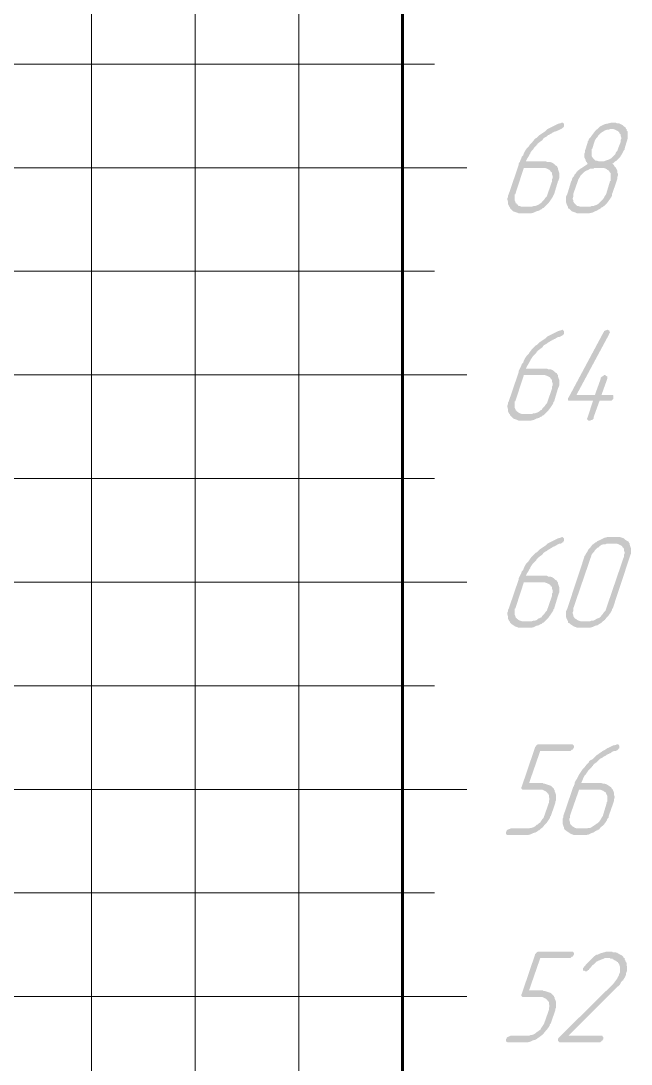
# Model space of a CAD drawing. Extents: x 260 to 1101, y 70 to 664.
# Drawn here: x 1035.47 to 1059.01, y 484.18 to 524.45 of the extents above; entities that cross this region are included whole.
import ezdxf

# ---------------------------------------------------------------- set-up
doc = ezdxf.new("R2010")
doc.units = 0
doc.header["$MEASUREMENT"] = 0
doc.layers.add('PDF _Геометрия', color=7, linetype='CONTINUOUS')
doc.layers.add('PDF _Сплошная заливка', color=7, linetype='CONTINUOUS')

msp = doc.modelspace()

# ---------------------------------------------------------------- hatches: boundary and pattern name
at = {"layer": 'PDF _Сплошная заливка', "transparency": 33554559}
h = msp.add_hatch(color=256, dxfattribs=at)
h.paths.add_polyline_path([(1055.604, 518.777), (1054.868, 518.777), (1054.538, 517.761), (1054.512, 517.761), (1054.512, 517.735), (1054.512, 517.684), (1054.512, 517.659), (1054.512, 517.583), (1054.512, 517.532), (1054.538, 517.481), (1054.563, 517.405), (1054.563, 517.405), (1054.588, 517.405), (1054.588, 517.38), (1054.639, 517.354), (1054.665, 517.303), (1054.715, 517.303), (1054.791, 517.278), (1054.868, 517.278), (1055.147, 517.278), (1055.172, 517.278), (1055.249, 517.303), (1055.299, 517.303), (1055.375, 517.329), (1055.426, 517.354), (1055.502, 517.405), (1055.528, 517.431), (1055.553, 517.431), (1055.579, 517.481), (1055.604, 517.507), (1055.655, 517.557), (1055.706, 517.634), (1055.756, 517.684), (1055.782, 517.761), (1055.959, 518.269), (1055.959, 518.269), (1055.959, 518.294), (1055.959, 518.345), (1055.985, 518.396), (1055.985, 518.447), (1055.959, 518.523), (1055.959, 518.573), (1055.934, 518.624), (1055.909, 518.624), (1055.909, 518.65), (1055.883, 518.675), (1055.858, 518.701), (1055.807, 518.726), (1055.756, 518.751), (1055.68, 518.777)], flags=0)
h.paths.add_polyline_path([(1056.366, 520.529), (1056.391, 520.504), (1056.417, 520.478), (1056.417, 520.478), (1056.417, 520.453), (1056.417, 520.428), (1056.417, 520.402), (1056.417, 520.377), (1056.417, 520.377), (1056.391, 520.352), (1056.391, 520.326), (1056.366, 520.326), (1056.366, 520.326), (1056.34, 520.301), (1056.29, 520.275), (1056.239, 520.25), (1056.188, 520.224), (1056.061, 520.174), (1056.061, 520.174), (1056.036, 520.174), (1056.01, 520.148), (1055.985, 520.148), (1055.959, 520.123), (1055.909, 520.097), (1055.833, 520.047), (1055.807, 520.047), (1055.782, 520.021), (1055.756, 519.996), (1055.706, 519.971), (1055.629, 519.92), (1055.579, 519.843), (1055.502, 519.793), (1055.401, 519.717), (1055.401, 519.691), (1055.375, 519.691), (1055.35, 519.64), (1055.325, 519.615), (1055.274, 519.564), (1055.223, 519.488), (1055.172, 519.437), (1055.122, 519.361), (1055.122, 519.361), (1055.122, 519.336), (1055.096, 519.31), (1055.071, 519.259), (1055.045, 519.208), (1054.995, 519.132), (1054.969, 519.082), (1054.944, 519.031), (1055.731, 519.031), (1055.756, 519.005), (1055.807, 519.005), (1055.883, 519.005), (1055.959, 518.98), (1056.036, 518.929), (1056.086, 518.878), (1056.137, 518.853), (1056.163, 518.802), (1056.163, 518.802), (1056.188, 518.751), (1056.188, 518.726), (1056.213, 518.65), (1056.239, 518.573), (1056.239, 518.497), (1056.239, 518.396), (1056.213, 518.319), (1056.188, 518.269), (1056.036, 517.761), (1056.036, 517.761), (1056.036, 517.761), (1056.01, 517.735), (1056.01, 517.71), (1055.985, 517.659), (1055.934, 517.583), (1055.883, 517.507), (1055.807, 517.405), (1055.731, 517.329), (1055.629, 517.227), (1055.629, 517.227), (1055.604, 517.227), (1055.604, 517.227), (1055.579, 517.202), (1055.553, 517.177), (1055.528, 517.177), (1055.452, 517.126), (1055.35, 517.1), (1055.249, 517.049), (1055.147, 517.024), (1055.096, 517.024), (1055.02, 517.024), (1054.741, 517.024), (1054.715, 517.024), (1054.665, 517.024), (1054.614, 517.049), (1054.538, 517.075), (1054.461, 517.1), (1054.385, 517.177), (1054.36, 517.202), (1054.334, 517.227), (1054.334, 517.253), (1054.334, 517.253), (1054.309, 517.278), (1054.284, 517.329), (1054.258, 517.38), (1054.258, 517.456), (1054.233, 517.557), (1054.233, 517.608), (1054.258, 517.659), (1054.258, 517.71), (1054.284, 517.761), (1054.665, 518.878), (1054.665, 518.878), (1054.665, 518.904), (1054.665, 518.929), (1054.69, 518.98), (1054.715, 519.005), (1054.741, 519.082), (1054.766, 519.132), (1054.791, 519.208), (1054.842, 519.259), (1054.868, 519.336), (1054.918, 519.437), (1054.969, 519.513), (1055.045, 519.589), (1055.096, 519.666), (1055.172, 519.742), (1055.249, 519.843), (1055.249, 519.843), (1055.274, 519.869), (1055.299, 519.894), (1055.325, 519.92), (1055.375, 519.945), (1055.426, 519.996), (1055.477, 520.047), (1055.553, 520.097), (1055.629, 520.148), (1055.706, 520.199), (1055.782, 520.275), (1055.883, 520.326), (1055.985, 520.377), (1056.086, 520.428), (1056.188, 520.478), (1056.29, 520.504), (1056.34, 520.529)], flags=0)
h = msp.add_hatch(color=256, dxfattribs=at)
h.paths.add_polyline_path([(1058.27, 520.275), (1058.219, 520.275), (1058.194, 520.275), (1058.118, 520.25), (1058.067, 520.25), (1057.991, 520.224), (1057.915, 520.174), (1057.838, 520.123), (1057.838, 520.123), (1057.813, 520.097), (1057.788, 520.072), (1057.737, 520.021), (1057.711, 519.971), (1057.661, 519.92), (1057.61, 519.843), (1057.584, 519.767), (1057.508, 519.513), (1057.483, 519.513), (1057.483, 519.488), (1057.483, 519.437), (1057.483, 519.386), (1057.483, 519.336), (1057.483, 519.285), (1057.483, 519.234), (1057.534, 519.158), (1057.534, 519.158), (1057.534, 519.158), (1057.559, 519.132), (1057.584, 519.107), (1057.635, 519.056), (1057.686, 519.056), (1057.762, 519.031), (1057.838, 519.031), (1057.864, 519.031), (1057.915, 519.031), (1057.965, 519.031), (1058.016, 519.056), (1058.092, 519.082), (1058.168, 519.107), (1058.245, 519.158), (1058.245, 519.158), (1058.27, 519.183), (1058.295, 519.208), (1058.346, 519.259), (1058.397, 519.31), (1058.422, 519.386), (1058.473, 519.437), (1058.499, 519.513), (1058.6, 519.767), (1058.6, 519.793), (1058.6, 519.818), (1058.6, 519.843), (1058.626, 519.894), (1058.626, 519.945), (1058.6, 520.021), (1058.6, 520.072), (1058.549, 520.123), (1058.549, 520.123), (1058.549, 520.148), (1058.524, 520.174), (1058.499, 520.199), (1058.448, 520.224), (1058.397, 520.25), (1058.321, 520.275)], flags=0)
h.paths.add_polyline_path([(1057.864, 518.777), (1057.584, 518.777), (1057.559, 518.751), (1057.483, 518.751), (1057.432, 518.751), (1057.356, 518.701), (1057.28, 518.675), (1057.204, 518.624), (1057.204, 518.624), (1057.178, 518.599), (1057.153, 518.573), (1057.102, 518.523), (1057.051, 518.472), (1057.026, 518.421), (1056.975, 518.345), (1056.95, 518.269), (1056.772, 517.761), (1056.772, 517.761), (1056.772, 517.735), (1056.772, 517.684), (1056.772, 517.659), (1056.747, 517.583), (1056.772, 517.532), (1056.772, 517.481), (1056.823, 517.405), (1056.823, 517.405), (1056.823, 517.405), (1056.848, 517.38), (1056.874, 517.354), (1056.924, 517.303), (1056.975, 517.303), (1057.051, 517.278), (1057.102, 517.278), (1057.407, 517.278), (1057.432, 517.278), (1057.483, 517.303), (1057.559, 517.303), (1057.61, 517.329), (1057.686, 517.354), (1057.762, 517.405), (1057.788, 517.431), (1057.788, 517.431), (1057.838, 517.481), (1057.864, 517.507), (1057.915, 517.557), (1057.965, 517.634), (1057.991, 517.684), (1058.042, 517.761), (1058.194, 518.269), (1058.219, 518.269), (1058.219, 518.294), (1058.219, 518.345), (1058.219, 518.396), (1058.219, 518.447), (1058.219, 518.523), (1058.219, 518.573), (1058.168, 518.624), (1058.168, 518.624), (1058.168, 518.65), (1058.143, 518.675), (1058.092, 518.701), (1058.067, 518.726), (1058.016, 518.751), (1057.94, 518.777)], flags=0)
h.paths.add_polyline_path([(1058.397, 520.529), (1058.448, 520.504), (1058.524, 520.504), (1058.575, 520.478), (1058.676, 520.428), (1058.727, 520.377), (1058.778, 520.352), (1058.803, 520.301), (1058.803, 520.301), (1058.803, 520.275), (1058.829, 520.275), (1058.829, 520.224), (1058.854, 520.199), (1058.879, 520.174), (1058.879, 520.123), (1058.879, 520.072), (1058.879, 519.945), (1058.854, 519.843), (1058.829, 519.767), (1058.753, 519.513), (1058.753, 519.513), (1058.753, 519.488), (1058.727, 519.462), (1058.702, 519.412), (1058.676, 519.361), (1058.651, 519.31), (1058.6, 519.234), (1058.575, 519.183), (1058.575, 519.183), (1058.549, 519.158), (1058.524, 519.132), (1058.499, 519.107), (1058.448, 519.056), (1058.397, 519.031), (1058.346, 518.98), (1058.27, 518.929), (1058.27, 518.929), (1058.295, 518.929), (1058.321, 518.904), (1058.346, 518.878), (1058.372, 518.827), (1058.422, 518.777), (1058.448, 518.726), (1058.473, 518.675), (1058.473, 518.65), (1058.473, 518.624), (1058.473, 518.599), (1058.499, 518.548), (1058.499, 518.497), (1058.473, 518.421), (1058.473, 518.345), (1058.448, 518.269), (1058.27, 517.761), (1058.27, 517.761), (1058.27, 517.761), (1058.27, 517.735), (1058.27, 517.71), (1058.245, 517.659), (1058.194, 517.583), (1058.143, 517.507), (1058.067, 517.405), (1057.991, 517.329), (1057.889, 517.253), (1057.864, 517.253), (1057.864, 517.227), (1057.838, 517.227), (1057.838, 517.202), (1057.813, 517.202), (1057.762, 517.177), (1057.686, 517.126), (1057.61, 517.1), (1057.508, 517.049), (1057.381, 517.024), (1057.331, 517.024), (1057.28, 517.024), (1057, 517.024), (1056.975, 517.024), (1056.924, 517.024), (1056.874, 517.049), (1056.797, 517.075), (1056.721, 517.1), (1056.645, 517.177), (1056.62, 517.202), (1056.569, 517.227), (1056.569, 517.253), (1056.569, 517.253), (1056.569, 517.278), (1056.543, 517.329), (1056.518, 517.38), (1056.493, 517.456), (1056.493, 517.557), (1056.493, 517.608), (1056.493, 517.659), (1056.518, 517.71), (1056.543, 517.761), (1056.696, 518.269), (1056.696, 518.269), (1056.721, 518.294), (1056.721, 518.345), (1056.747, 518.396), (1056.797, 518.447), (1056.823, 518.523), (1056.874, 518.573), (1056.924, 518.65), (1056.95, 518.65), (1056.95, 518.675), (1057, 518.701), (1057.051, 518.751), (1057.102, 518.777), (1057.178, 518.827), (1057.254, 518.878), (1057.331, 518.929), (1057.331, 518.954), (1057.305, 518.954), (1057.305, 518.98), (1057.28, 519.005), (1057.254, 519.056), (1057.254, 519.082), (1057.229, 519.132), (1057.204, 519.183), (1057.204, 519.208), (1057.204, 519.208), (1057.204, 519.234), (1057.204, 519.285), (1057.204, 519.336), (1057.229, 519.386), (1057.229, 519.462), (1057.254, 519.513), (1057.331, 519.767), (1057.331, 519.793), (1057.331, 519.793), (1057.356, 519.818), (1057.356, 519.818), (1057.381, 519.894), (1057.432, 519.945), (1057.483, 520.021), (1057.559, 520.123), (1057.635, 520.224), (1057.737, 520.301), (1057.737, 520.301), (1057.762, 520.326), (1057.788, 520.352), (1057.813, 520.377), (1057.864, 520.402), (1057.915, 520.428), (1057.965, 520.453), (1058.042, 520.478), (1058.168, 520.504), (1058.27, 520.529), (1058.372, 520.529)], flags=0)
h = msp.add_hatch(color=256, dxfattribs=at)
h.paths.add_polyline_path([(1055.604, 510.776), (1054.868, 510.776), (1054.538, 509.76), (1054.512, 509.76), (1054.512, 509.734), (1054.512, 509.683), (1054.512, 509.658), (1054.512, 509.582), (1054.512, 509.531), (1054.538, 509.48), (1054.563, 509.404), (1054.563, 509.404), (1054.588, 509.404), (1054.588, 509.379), (1054.639, 509.353), (1054.665, 509.328), (1054.715, 509.303), (1054.791, 509.277), (1054.868, 509.277), (1055.147, 509.277), (1055.172, 509.277), (1055.249, 509.303), (1055.299, 509.303), (1055.375, 509.328), (1055.426, 509.353), (1055.502, 509.404), (1055.528, 509.429), (1055.553, 509.429), (1055.579, 509.48), (1055.604, 509.506), (1055.655, 509.557), (1055.706, 509.633), (1055.756, 509.683), (1055.782, 509.76), (1055.959, 510.268), (1055.959, 510.293), (1055.959, 510.318), (1055.959, 510.344), (1055.985, 510.395), (1055.985, 510.445), (1055.959, 510.522), (1055.959, 510.573), (1055.934, 510.623), (1055.909, 510.623), (1055.909, 510.649), (1055.883, 510.674), (1055.858, 510.699), (1055.807, 510.725), (1055.756, 510.75), (1055.68, 510.776)], flags=0)
h.paths.add_polyline_path([(1056.366, 512.528), (1056.391, 512.503), (1056.417, 512.478), (1056.417, 512.478), (1056.417, 512.452), (1056.417, 512.427), (1056.417, 512.401), (1056.417, 512.376), (1056.417, 512.376), (1056.391, 512.351), (1056.391, 512.325), (1056.366, 512.325), (1056.366, 512.325), (1056.34, 512.3), (1056.29, 512.274), (1056.239, 512.249), (1056.188, 512.249), (1056.061, 512.173), (1056.061, 512.173), (1056.036, 512.173), (1056.01, 512.147), (1055.985, 512.147), (1055.959, 512.122), (1055.909, 512.097), (1055.833, 512.046), (1055.807, 512.046), (1055.782, 512.02), (1055.756, 511.995), (1055.706, 511.969), (1055.629, 511.919), (1055.579, 511.843), (1055.502, 511.792), (1055.401, 511.715), (1055.401, 511.69), (1055.375, 511.69), (1055.35, 511.639), (1055.325, 511.614), (1055.274, 511.563), (1055.223, 511.512), (1055.172, 511.436), (1055.122, 511.36), (1055.122, 511.36), (1055.122, 511.334), (1055.096, 511.309), (1055.071, 511.258), (1055.045, 511.208), (1054.995, 511.131), (1054.969, 511.08), (1054.944, 511.03), (1055.731, 511.03), (1055.756, 511.03), (1055.807, 511.004), (1055.883, 511.004), (1055.959, 510.979), (1056.036, 510.928), (1056.086, 510.877), (1056.137, 510.852), (1056.163, 510.801), (1056.163, 510.801), (1056.188, 510.776), (1056.188, 510.725), (1056.213, 510.649), (1056.239, 510.573), (1056.239, 510.496), (1056.239, 510.395), (1056.213, 510.318), (1056.188, 510.268), (1056.036, 509.76), (1056.036, 509.76), (1056.036, 509.76), (1056.01, 509.734), (1056.01, 509.709), (1055.985, 509.658), (1055.934, 509.582), (1055.883, 509.506), (1055.807, 509.404), (1055.731, 509.328), (1055.629, 509.226), (1055.629, 509.226), (1055.604, 509.226), (1055.604, 509.226), (1055.579, 509.201), (1055.553, 509.175), (1055.528, 509.175), (1055.452, 509.125), (1055.35, 509.099), (1055.249, 509.048), (1055.147, 509.023), (1055.096, 509.023), (1055.02, 509.023), (1054.741, 509.023), (1054.715, 509.023), (1054.665, 509.023), (1054.614, 509.048), (1054.538, 509.074), (1054.461, 509.099), (1054.385, 509.175), (1054.36, 509.201), (1054.334, 509.226), (1054.334, 509.252), (1054.334, 509.252), (1054.309, 509.277), (1054.284, 509.328), (1054.258, 509.379), (1054.258, 509.455), (1054.233, 509.557), (1054.233, 509.607), (1054.258, 509.658), (1054.258, 509.709), (1054.284, 509.76), (1054.665, 510.877), (1054.665, 510.877), (1054.665, 510.903), (1054.665, 510.928), (1054.69, 510.979), (1054.715, 511.03), (1054.741, 511.08), (1054.766, 511.131), (1054.791, 511.208), (1054.842, 511.258), (1054.868, 511.334), (1054.918, 511.436), (1054.969, 511.512), (1055.045, 511.588), (1055.096, 511.665), (1055.172, 511.766), (1055.249, 511.843), (1055.249, 511.843), (1055.274, 511.868), (1055.299, 511.893), (1055.325, 511.919), (1055.375, 511.944), (1055.426, 511.995), (1055.477, 512.046), (1055.553, 512.097), (1055.629, 512.147), (1055.706, 512.198), (1055.782, 512.274), (1055.883, 512.325), (1055.985, 512.376), (1056.086, 512.427), (1056.188, 512.478), (1056.29, 512.503), (1056.34, 512.528)], flags=0)
for points in [[(1058.118, 512.528), (1058.143, 512.503), (1058.168, 512.503), (1058.168, 512.478), (1058.168, 512.478), (1058.194, 512.427), (1058.168, 512.401), (1058.168, 512.376), (1056.899, 510.014), (1057.61, 510.014), (1057.838, 510.649), (1057.838, 510.649), (1057.838, 510.674), (1057.864, 510.699), (1057.889, 510.725), (1057.889, 510.725), (1057.915, 510.725), (1057.94, 510.75), (1057.965, 510.776), (1057.991, 510.776), (1058.016, 510.776), (1058.016, 510.776), (1058.042, 510.75), (1058.067, 510.75), (1058.067, 510.725), (1058.092, 510.725), (1058.092, 510.674), (1058.092, 510.649), (1057.864, 510.014), (1058.27, 510.014), (1058.27, 510.014), (1058.295, 510.014), (1058.321, 509.988), (1058.321, 509.988), (1058.321, 509.963), (1058.321, 509.938), (1058.321, 509.887), (1058.321, 509.887), (1058.321, 509.861), (1058.295, 509.836), (1058.27, 509.81), (1058.27, 509.81), (1058.245, 509.785), (1058.194, 509.785), (1058.168, 509.785), (1057.788, 509.785), (1057.559, 509.15), (1057.559, 509.125), (1057.559, 509.099), (1057.534, 509.074), (1057.508, 509.048), (1057.483, 509.048), (1057.483, 509.048), (1057.432, 509.023), (1057.407, 509.023), (1057.407, 509.023), (1057.381, 509.023), (1057.356, 509.023), (1057.331, 509.048), (1057.331, 509.048), (1057.305, 509.074), (1057.305, 509.099), (1057.331, 509.15), (1057.534, 509.785), (1056.645, 509.785), (1056.62, 509.785), (1056.594, 509.785), (1056.569, 509.81), (1056.569, 509.81), (1056.569, 509.836), (1056.569, 509.861), (1056.569, 509.887), (1056.594, 509.912), (1057.94, 512.427), (1057.94, 512.427), (1057.965, 512.452), (1057.965, 512.478), (1058.016, 512.503), (1058.092, 512.528), (1058.092, 512.528)], [(1056.747, 496.526), (1056.772, 496.501), (1056.797, 496.475), (1056.797, 496.475), (1056.797, 496.45), (1056.797, 496.425), (1056.797, 496.399), (1056.797, 496.399), (1056.772, 496.374), (1056.772, 496.348), (1056.747, 496.323), (1056.721, 496.323), (1056.696, 496.298), (1056.67, 496.272), (1056.62, 496.272), (1055.502, 496.272), (1055.071, 495.028), (1055.604, 495.028), (1055.629, 495.002), (1055.68, 495.002), (1055.756, 494.977), (1055.833, 494.951), (1055.909, 494.926), (1055.959, 494.875), (1056.01, 494.824), (1056.036, 494.799), (1056.036, 494.774), (1056.061, 494.748), (1056.061, 494.698), (1056.086, 494.647), (1056.112, 494.57), (1056.112, 494.469), (1056.112, 494.367), (1056.086, 494.316), (1056.086, 494.266), (1055.909, 493.758), (1055.909, 493.758), (1055.909, 493.758), (1055.883, 493.732), (1055.883, 493.707), (1055.858, 493.656), (1055.807, 493.58), (1055.756, 493.504), (1055.68, 493.428), (1055.604, 493.326), (1055.502, 493.25), (1055.502, 493.25), (1055.477, 493.224), (1055.477, 493.224), (1055.452, 493.199), (1055.426, 493.199), (1055.401, 493.173), (1055.325, 493.123), (1055.223, 493.097), (1055.122, 493.046), (1055.02, 493.021), (1054.969, 493.021), (1054.893, 493.021), (1054.258, 493.021), (1054.233, 493.021), (1054.207, 493.046), (1054.182, 493.046), (1054.182, 493.072), (1054.182, 493.072), (1054.182, 493.123), (1054.182, 493.148), (1054.182, 493.148), (1054.207, 493.173), (1054.207, 493.199), (1054.233, 493.224), (1054.258, 493.224), (1054.284, 493.25), (1054.309, 493.25), (1054.36, 493.275), (1055.02, 493.275), (1055.071, 493.275), (1055.122, 493.3), (1055.172, 493.3), (1055.249, 493.326), (1055.325, 493.377), (1055.375, 493.428), (1055.401, 493.428), (1055.426, 493.453), (1055.452, 493.478), (1055.502, 493.504), (1055.528, 493.554), (1055.579, 493.631), (1055.629, 493.681), (1055.655, 493.758), (1055.833, 494.266), (1055.833, 494.291), (1055.833, 494.316), (1055.833, 494.342), (1055.858, 494.393), (1055.858, 494.443), (1055.833, 494.494), (1055.833, 494.57), (1055.807, 494.621), (1055.782, 494.621), (1055.782, 494.647), (1055.756, 494.672), (1055.731, 494.698), (1055.68, 494.723), (1055.629, 494.748), (1055.579, 494.774), (1055.502, 494.774), (1054.842, 494.774), (1054.842, 494.774), (1054.817, 494.774), (1054.791, 494.799), (1054.766, 494.824), (1054.766, 494.85), (1054.791, 494.901), (1055.299, 496.399), (1055.299, 496.399), (1055.299, 496.425), (1055.325, 496.425), (1055.325, 496.45), (1055.35, 496.475), (1055.375, 496.501), (1055.426, 496.526), (1055.452, 496.526), (1056.721, 496.526)], [(1056.747, 488.525), (1056.772, 488.5), (1056.797, 488.474), (1056.797, 488.474), (1056.797, 488.449), (1056.797, 488.424), (1056.797, 488.398), (1056.797, 488.398), (1056.772, 488.373), (1056.772, 488.348), (1056.747, 488.322), (1056.721, 488.322), (1056.696, 488.297), (1056.67, 488.271), (1056.62, 488.271), (1055.502, 488.271), (1055.071, 487.027), (1055.604, 487.027), (1055.629, 487.001), (1055.68, 487.001), (1055.756, 486.976), (1055.833, 486.95), (1055.909, 486.925), (1055.959, 486.874), (1056.01, 486.823), (1056.036, 486.798), (1056.036, 486.773), (1056.061, 486.747), (1056.061, 486.696), (1056.086, 486.646), (1056.112, 486.569), (1056.112, 486.468), (1056.112, 486.366), (1056.086, 486.315), (1056.086, 486.265), (1055.909, 485.757), (1055.909, 485.757), (1055.909, 485.757), (1055.883, 485.731), (1055.883, 485.731), (1055.858, 485.655), (1055.807, 485.579), (1055.756, 485.503), (1055.68, 485.426), (1055.604, 485.325), (1055.502, 485.249), (1055.502, 485.249), (1055.477, 485.223), (1055.477, 485.223), (1055.452, 485.198), (1055.426, 485.198), (1055.401, 485.173), (1055.325, 485.122), (1055.223, 485.096), (1055.122, 485.045), (1055.02, 485.02), (1054.969, 485.02), (1054.893, 485.02), (1054.258, 485.02), (1054.233, 485.02), (1054.207, 485.045), (1054.182, 485.045), (1054.182, 485.071), (1054.182, 485.071), (1054.182, 485.122), (1054.182, 485.147), (1054.182, 485.147), (1054.207, 485.173), (1054.207, 485.198), (1054.233, 485.223), (1054.258, 485.223), (1054.284, 485.249), (1054.309, 485.249), (1054.36, 485.274), (1055.02, 485.274), (1055.071, 485.274), (1055.122, 485.299), (1055.172, 485.299), (1055.249, 485.325), (1055.325, 485.376), (1055.375, 485.426), (1055.401, 485.426), (1055.426, 485.452), (1055.452, 485.477), (1055.502, 485.503), (1055.528, 485.553), (1055.579, 485.63), (1055.629, 485.706), (1055.655, 485.757), (1055.833, 486.265), (1055.833, 486.29), (1055.833, 486.315), (1055.833, 486.341), (1055.858, 486.392), (1055.858, 486.443), (1055.833, 486.493), (1055.833, 486.569), (1055.807, 486.62), (1055.782, 486.62), (1055.782, 486.646), (1055.756, 486.671), (1055.731, 486.696), (1055.68, 486.722), (1055.629, 486.747), (1055.579, 486.773), (1055.502, 486.773), (1054.842, 486.773), (1054.842, 486.773), (1054.817, 486.773), (1054.791, 486.798), (1054.766, 486.823), (1054.766, 486.849), (1054.791, 486.9), (1055.299, 488.398), (1055.299, 488.398), (1055.299, 488.424), (1055.325, 488.424), (1055.325, 488.449), (1055.35, 488.474), (1055.375, 488.5), (1055.426, 488.525), (1055.452, 488.525), (1056.721, 488.525)], [(1058.245, 488.525), (1058.27, 488.525), (1058.295, 488.5), (1058.372, 488.5), (1058.473, 488.474), (1058.549, 488.424), (1058.6, 488.398), (1058.651, 488.373), (1058.702, 488.322), (1058.727, 488.271), (1058.727, 488.271), (1058.753, 488.271), (1058.753, 488.246), (1058.753, 488.22), (1058.778, 488.195), (1058.778, 488.17), (1058.829, 488.093), (1058.829, 488.017), (1058.854, 487.916), (1058.854, 487.865), (1058.854, 487.789), (1058.829, 487.738), (1058.803, 487.662), (1058.803, 487.662), (1058.803, 487.636), (1058.803, 487.611), (1058.778, 487.585), (1058.778, 487.56), (1058.753, 487.509), (1058.702, 487.433), (1058.702, 487.408), (1058.676, 487.408), (1058.651, 487.382), (1058.626, 487.357), (1058.6, 487.306), (1058.575, 487.255), (1058.524, 487.204), (1058.473, 487.154), (1056.594, 485.274), (1057.864, 485.274), (1057.889, 485.274), (1057.915, 485.249), (1057.915, 485.223), (1057.94, 485.223), (1057.94, 485.198), (1057.94, 485.173), (1057.94, 485.147), (1057.94, 485.147), (1057.915, 485.122), (1057.915, 485.096), (1057.864, 485.071), (1057.864, 485.045), (1057.838, 485.045), (1057.813, 485.02), (1057.762, 485.02), (1056.264, 485.02), (1056.239, 485.02), (1056.213, 485.045), (1056.188, 485.071), (1056.188, 485.071), (1056.188, 485.096), (1056.188, 485.122), (1056.188, 485.147), (1056.188, 485.173), (1056.213, 485.173), (1056.213, 485.198), (1056.239, 485.223), (1058.321, 487.281), (1058.397, 487.382), (1058.473, 487.484), (1058.473, 487.484), (1058.473, 487.484), (1058.473, 487.509), (1058.499, 487.535), (1058.524, 487.585), (1058.549, 487.662), (1058.549, 487.662), (1058.549, 487.662), (1058.575, 487.713), (1058.575, 487.763), (1058.575, 487.814), (1058.575, 487.89), (1058.575, 487.941), (1058.549, 488.017), (1058.524, 488.068), (1058.499, 488.093), (1058.499, 488.093), (1058.499, 488.119), (1058.473, 488.119), (1058.448, 488.144), (1058.422, 488.17), (1058.397, 488.17), (1058.321, 488.22), (1058.321, 488.22), (1058.295, 488.22), (1058.295, 488.246), (1058.27, 488.246), (1058.219, 488.246), (1058.194, 488.271), (1058.092, 488.271), (1058.067, 488.271), (1058.042, 488.271), (1057.991, 488.271), (1057.94, 488.246), (1057.864, 488.22), (1057.813, 488.195), (1057.737, 488.17), (1057.737, 488.17), (1057.711, 488.144), (1057.686, 488.144), (1057.635, 488.093), (1057.584, 488.043), (1057.508, 487.992), (1057.458, 487.916), (1057.381, 487.839), (1057.381, 487.839), (1057.381, 487.814), (1057.356, 487.814), (1057.331, 487.789), (1057.331, 487.789), (1057.305, 487.763), (1057.28, 487.763), (1057.254, 487.763), (1057.254, 487.763), (1057.229, 487.763), (1057.204, 487.789), (1057.178, 487.789), (1057.153, 487.789), (1057.153, 487.814), (1057.153, 487.839), (1057.153, 487.89), (1057.178, 487.916), (1057.204, 487.941), (1057.204, 487.941), (1057.204, 487.966), (1057.229, 487.966), (1057.28, 488.043), (1057.331, 488.093), (1057.407, 488.17), (1057.483, 488.246), (1057.559, 488.322), (1057.661, 488.398), (1057.686, 488.398), (1057.686, 488.398), (1057.686, 488.398), (1057.711, 488.398), (1057.762, 488.424), (1057.813, 488.449), (1057.889, 488.474), (1057.991, 488.5), (1058.067, 488.525), (1058.168, 488.525), (1058.219, 488.525)]]:
    msp.add_hatch(color=256, dxfattribs=at).paths.add_polyline_path(points)
h = msp.add_hatch(color=256, dxfattribs=at)
h.paths.add_polyline_path([(1055.604, 502.775), (1054.868, 502.775), (1054.538, 501.759), (1054.512, 501.759), (1054.512, 501.733), (1054.512, 501.683), (1054.512, 501.657), (1054.512, 501.606), (1054.512, 501.53), (1054.538, 501.479), (1054.563, 501.403), (1054.563, 501.403), (1054.588, 501.403), (1054.588, 501.378), (1054.639, 501.352), (1054.665, 501.327), (1054.715, 501.302), (1054.791, 501.276), (1054.868, 501.276), (1055.147, 501.276), (1055.172, 501.276), (1055.249, 501.302), (1055.299, 501.302), (1055.375, 501.327), (1055.426, 501.378), (1055.502, 501.403), (1055.528, 501.428), (1055.553, 501.428), (1055.579, 501.479), (1055.604, 501.505), (1055.655, 501.555), (1055.706, 501.632), (1055.756, 501.683), (1055.782, 501.759), (1055.959, 502.267), (1055.959, 502.292), (1055.959, 502.318), (1055.959, 502.343), (1055.985, 502.394), (1055.985, 502.444), (1055.959, 502.521), (1055.959, 502.572), (1055.934, 502.622), (1055.909, 502.622), (1055.909, 502.648), (1055.883, 502.673), (1055.858, 502.698), (1055.807, 502.724), (1055.756, 502.749), (1055.68, 502.775)], flags=0)
h.paths.add_polyline_path([(1056.366, 504.527), (1056.391, 504.502), (1056.417, 504.477), (1056.417, 504.477), (1056.417, 504.451), (1056.417, 504.426), (1056.417, 504.4), (1056.417, 504.375), (1056.417, 504.375), (1056.391, 504.349), (1056.391, 504.324), (1056.366, 504.324), (1056.366, 504.324), (1056.34, 504.299), (1056.29, 504.273), (1056.239, 504.273), (1056.188, 504.248), (1056.061, 504.172), (1056.061, 504.172), (1056.036, 504.172), (1056.01, 504.146), (1055.985, 504.146), (1055.959, 504.121), (1055.909, 504.095), (1055.833, 504.045), (1055.807, 504.045), (1055.782, 504.019), (1055.756, 503.994), (1055.706, 503.968), (1055.629, 503.918), (1055.579, 503.842), (1055.502, 503.791), (1055.401, 503.714), (1055.401, 503.689), (1055.375, 503.689), (1055.35, 503.638), (1055.325, 503.613), (1055.274, 503.562), (1055.223, 503.511), (1055.172, 503.435), (1055.122, 503.359), (1055.122, 503.359), (1055.122, 503.333), (1055.096, 503.308), (1055.071, 503.257), (1055.045, 503.207), (1054.995, 503.13), (1054.969, 503.079), (1054.944, 503.029), (1055.731, 503.029), (1055.756, 503.029), (1055.807, 503.003), (1055.883, 503.003), (1055.959, 502.978), (1056.036, 502.927), (1056.086, 502.876), (1056.137, 502.851), (1056.163, 502.8), (1056.163, 502.8), (1056.188, 502.775), (1056.188, 502.724), (1056.213, 502.648), (1056.239, 502.572), (1056.239, 502.495), (1056.239, 502.394), (1056.213, 502.343), (1056.188, 502.267), (1056.036, 501.759), (1056.036, 501.759), (1056.036, 501.759), (1056.01, 501.733), (1056.01, 501.708), (1055.985, 501.657), (1055.934, 501.581), (1055.883, 501.505), (1055.807, 501.403), (1055.731, 501.327), (1055.629, 501.225), (1055.629, 501.225), (1055.604, 501.225), (1055.604, 501.225), (1055.579, 501.2), (1055.553, 501.174), (1055.528, 501.174), (1055.452, 501.124), (1055.35, 501.098), (1055.249, 501.048), (1055.147, 501.022), (1055.096, 501.022), (1055.02, 501.022), (1054.741, 501.022), (1054.715, 501.022), (1054.665, 501.022), (1054.614, 501.048), (1054.538, 501.073), (1054.461, 501.124), (1054.385, 501.174), (1054.36, 501.2), (1054.334, 501.225), (1054.334, 501.251), (1054.334, 501.251), (1054.309, 501.276), (1054.284, 501.327), (1054.258, 501.378), (1054.258, 501.454), (1054.233, 501.555), (1054.233, 501.606), (1054.258, 501.657), (1054.258, 501.708), (1054.284, 501.759), (1054.665, 502.876), (1054.665, 502.876), (1054.665, 502.902), (1054.665, 502.927), (1054.69, 502.978), (1054.715, 503.029), (1054.741, 503.079), (1054.766, 503.13), (1054.791, 503.207), (1054.842, 503.257), (1054.868, 503.333), (1054.918, 503.435), (1054.969, 503.511), (1055.045, 503.588), (1055.096, 503.664), (1055.172, 503.765), (1055.249, 503.842), (1055.249, 503.842), (1055.274, 503.867), (1055.299, 503.892), (1055.325, 503.918), (1055.375, 503.943), (1055.426, 503.994), (1055.477, 504.045), (1055.553, 504.095), (1055.629, 504.146), (1055.706, 504.197), (1055.782, 504.273), (1055.883, 504.324), (1055.985, 504.375), (1056.086, 504.426), (1056.188, 504.477), (1056.29, 504.502), (1056.34, 504.527)], flags=0)
h = msp.add_hatch(color=256, dxfattribs=at)
h.paths.add_polyline_path([(1058.372, 504.273), (1058.092, 504.273), (1058.067, 504.273), (1058.016, 504.248), (1057.94, 504.248), (1057.864, 504.223), (1057.788, 504.172), (1057.737, 504.121), (1057.711, 504.121), (1057.686, 504.095), (1057.661, 504.07), (1057.61, 504.019), (1057.584, 503.968), (1057.534, 503.918), (1057.483, 503.842), (1057.458, 503.765), (1056.772, 501.759), (1056.772, 501.759), (1056.772, 501.733), (1056.772, 501.683), (1056.772, 501.657), (1056.747, 501.606), (1056.772, 501.53), (1056.772, 501.479), (1056.823, 501.403), (1056.823, 501.403), (1056.823, 501.403), (1056.848, 501.378), (1056.899, 501.352), (1056.924, 501.327), (1056.975, 501.302), (1057.051, 501.276), (1057.102, 501.276), (1057.407, 501.276), (1057.432, 501.276), (1057.483, 501.302), (1057.559, 501.302), (1057.61, 501.327), (1057.686, 501.378), (1057.762, 501.403), (1057.788, 501.403), (1057.788, 501.428), (1057.838, 501.454), (1057.864, 501.505), (1057.915, 501.555), (1057.965, 501.632), (1058.016, 501.683), (1058.042, 501.759), (1058.727, 503.765), (1058.727, 503.791), (1058.727, 503.816), (1058.727, 503.842), (1058.753, 503.892), (1058.753, 503.943), (1058.727, 504.019), (1058.727, 504.07), (1058.702, 504.121), (1058.676, 504.121), (1058.676, 504.146), (1058.651, 504.172), (1058.626, 504.197), (1058.575, 504.223), (1058.524, 504.248), (1058.448, 504.273)], flags=0)
h.paths.add_polyline_path([(1058.524, 504.527), (1058.575, 504.527), (1058.651, 504.502), (1058.727, 504.477), (1058.778, 504.426), (1058.854, 504.375), (1058.905, 504.349), (1058.93, 504.299), (1058.93, 504.299), (1058.956, 504.273), (1058.956, 504.223), (1058.981, 504.146), (1059.006, 504.07), (1059.006, 503.994), (1059.006, 503.892), (1058.981, 503.842), (1058.956, 503.765), (1058.295, 501.759), (1058.295, 501.759), (1058.27, 501.759), (1058.27, 501.733), (1058.27, 501.708), (1058.245, 501.657), (1058.194, 501.581), (1058.143, 501.505), (1058.067, 501.428), (1057.991, 501.327), (1057.889, 501.251), (1057.889, 501.251), (1057.864, 501.225), (1057.864, 501.225), (1057.838, 501.2), (1057.813, 501.2), (1057.788, 501.174), (1057.711, 501.124), (1057.61, 501.098), (1057.508, 501.048), (1057.381, 501.022), (1057.331, 501.022), (1057.28, 501.022), (1057, 501.022), (1056.975, 501.022), (1056.924, 501.022), (1056.874, 501.048), (1056.797, 501.073), (1056.721, 501.124), (1056.645, 501.174), (1056.62, 501.2), (1056.569, 501.225), (1056.569, 501.251), (1056.569, 501.251), (1056.569, 501.276), (1056.543, 501.327), (1056.518, 501.378), (1056.493, 501.454), (1056.493, 501.555), (1056.493, 501.606), (1056.493, 501.657), (1056.518, 501.708), (1056.543, 501.759), (1057.204, 503.765), (1057.204, 503.791), (1057.204, 503.791), (1057.229, 503.816), (1057.229, 503.816), (1057.254, 503.867), (1057.305, 503.943), (1057.356, 504.045), (1057.432, 504.121), (1057.508, 504.223), (1057.61, 504.299), (1057.61, 504.299), (1057.61, 504.299), (1057.635, 504.324), (1057.661, 504.324), (1057.686, 504.349), (1057.711, 504.375), (1057.788, 504.4), (1057.889, 504.451), (1057.991, 504.502), (1058.092, 504.527), (1058.168, 504.527), (1058.499, 504.527)], flags=0)
h = msp.add_hatch(color=256, dxfattribs=at)
h.paths.add_polyline_path([(1057.737, 494.774), (1057, 494.774), (1056.645, 493.758), (1056.645, 493.758), (1056.645, 493.732), (1056.645, 493.681), (1056.62, 493.656), (1056.62, 493.605), (1056.645, 493.529), (1056.645, 493.478), (1056.67, 493.428), (1056.696, 493.402), (1056.696, 493.402), (1056.721, 493.377), (1056.747, 493.351), (1056.797, 493.326), (1056.848, 493.3), (1056.899, 493.275), (1056.975, 493.275), (1057.28, 493.275), (1057.305, 493.275), (1057.356, 493.3), (1057.432, 493.3), (1057.483, 493.326), (1057.559, 493.377), (1057.635, 493.428), (1057.635, 493.428), (1057.661, 493.453), (1057.711, 493.478), (1057.737, 493.504), (1057.788, 493.554), (1057.838, 493.631), (1057.864, 493.681), (1057.915, 493.758), (1058.067, 494.266), (1058.067, 494.291), (1058.092, 494.316), (1058.092, 494.342), (1058.092, 494.393), (1058.092, 494.443), (1058.092, 494.52), (1058.067, 494.57), (1058.042, 494.621), (1058.042, 494.621), (1058.042, 494.647), (1058.016, 494.672), (1057.965, 494.698), (1057.94, 494.723), (1057.889, 494.748), (1057.813, 494.774)], flags=0)
h.paths.add_polyline_path([(1058.499, 496.526), (1058.524, 496.501), (1058.549, 496.475), (1058.549, 496.475), (1058.549, 496.45), (1058.549, 496.425), (1058.549, 496.399), (1058.549, 496.374), (1058.524, 496.374), (1058.524, 496.348), (1058.499, 496.323), (1058.499, 496.323), (1058.499, 496.323), (1058.473, 496.298), (1058.422, 496.272), (1058.372, 496.272), (1058.295, 496.247), (1058.194, 496.171), (1058.168, 496.171), (1058.168, 496.171), (1058.143, 496.145), (1058.118, 496.145), (1058.067, 496.12), (1058.042, 496.094), (1057.94, 496.044), (1057.94, 496.044), (1057.915, 496.018), (1057.864, 495.993), (1057.813, 495.968), (1057.762, 495.917), (1057.686, 495.84), (1057.61, 495.79), (1057.534, 495.713), (1057.534, 495.688), (1057.508, 495.688), (1057.483, 495.637), (1057.458, 495.612), (1057.407, 495.561), (1057.356, 495.51), (1057.305, 495.434), (1057.254, 495.358), (1057.254, 495.358), (1057.229, 495.333), (1057.204, 495.307), (1057.178, 495.256), (1057.153, 495.205), (1057.127, 495.129), (1057.102, 495.078), (1057.077, 495.028), (1057.864, 495.028), (1057.864, 495.028), (1057.94, 495.002), (1057.991, 495.002), (1058.067, 494.977), (1058.143, 494.926), (1058.219, 494.875), (1058.245, 494.85), (1058.27, 494.799), (1058.295, 494.799), (1058.295, 494.774), (1058.321, 494.723), (1058.346, 494.647), (1058.346, 494.57), (1058.372, 494.494), (1058.346, 494.393), (1058.346, 494.342), (1058.321, 494.266), (1058.143, 493.758), (1058.143, 493.758), (1058.143, 493.758), (1058.143, 493.732), (1058.143, 493.707), (1058.092, 493.656), (1058.067, 493.58), (1058.016, 493.504), (1057.94, 493.402), (1057.838, 493.326), (1057.762, 493.224), (1057.737, 493.224), (1057.737, 493.224), (1057.711, 493.224), (1057.711, 493.199), (1057.686, 493.199), (1057.635, 493.173), (1057.559, 493.123), (1057.483, 493.097), (1057.381, 493.046), (1057.254, 493.021), (1057.204, 493.021), (1057.153, 493.021), (1056.874, 493.021), (1056.848, 493.021), (1056.797, 493.021), (1056.747, 493.046), (1056.67, 493.072), (1056.594, 493.123), (1056.518, 493.173), (1056.493, 493.199), (1056.442, 493.224), (1056.442, 493.25), (1056.442, 493.25), (1056.417, 493.275), (1056.417, 493.326), (1056.391, 493.377), (1056.366, 493.453), (1056.366, 493.554), (1056.366, 493.605), (1056.366, 493.656), (1056.391, 493.707), (1056.391, 493.758), (1056.772, 494.875), (1056.772, 494.901), (1056.797, 494.901), (1056.797, 494.926), (1056.823, 494.977), (1056.823, 495.028), (1056.848, 495.078), (1056.874, 495.129), (1056.924, 495.205), (1056.95, 495.256), (1057, 495.358), (1057.051, 495.434), (1057.102, 495.51), (1057.153, 495.586), (1057.229, 495.663), (1057.305, 495.764), (1057.381, 495.84), (1057.381, 495.84), (1057.381, 495.866), (1057.407, 495.891), (1057.458, 495.917), (1057.508, 495.942), (1057.559, 495.993), (1057.61, 496.044), (1057.661, 496.094), (1057.737, 496.145), (1057.813, 496.196), (1057.915, 496.272), (1058.016, 496.323), (1058.092, 496.374), (1058.194, 496.425), (1058.295, 496.475), (1058.422, 496.501), (1058.473, 496.526), (1058.473, 496.526)], flags=0)

# ---------------------------------------------------------------- linework, layer by layer
at = {"layer": 'PDF _Геометрия', "lineweight": 60}
msp.add_lwpolyline([(1050.188, 382.786), (1050.188, 592.786), (730.3, 592.786), (730.3, 382.786)], close=True, dxfattribs=at)
msp.add_lwpolyline([(1050.188, 382.786), (1050.188, 592.786), (730.3, 592.786), (730.3, 382.786)], close=True, dxfattribs=at)
at = {"layer": 'PDF _Геометрия', "lineweight": 18}
for points in [[(730.3, 381.546), (730.3, 382.786), (730.3, 592.786), (1050.188, 592.786), (1050.188, 382.786), (1051.427, 382.786)], [(1038.192, 381.546), (1038.192, 382.786), (1038.192, 592.786)], [(1042.191, 382.786), (1042.191, 592.786)], [(1046.189, 381.546), (1046.189, 382.786), (1046.189, 592.786)], [(730.3, 522.786), (1050.188, 522.786), (1051.427, 522.786)], [(730.3, 518.786), (1050.188, 518.786)], [(1052.667, 518.786), (1050.188, 518.786), (1051.427, 518.786)], [(730.3, 514.786), (1050.188, 514.786), (1051.427, 514.786)], [(730.3, 510.786), (1050.188, 510.786)], [(1052.667, 510.786), (1050.188, 510.786), (1051.427, 510.786)], [(730.3, 506.786), (1050.188, 506.786), (1051.427, 506.786)], [(730.3, 502.786), (1050.188, 502.786)], [(1052.667, 502.786), (1050.188, 502.786), (1051.427, 502.786)], [(730.3, 498.786), (1050.188, 498.786), (1051.427, 498.786)], [(730.3, 494.786), (1050.188, 494.786)], [(1052.667, 494.786), (1050.188, 494.786), (1051.427, 494.786)], [(730.3, 490.786), (1050.188, 490.786), (1051.427, 490.786)], [(730.3, 486.786), (1050.188, 486.786)], [(1052.667, 486.786), (1050.188, 486.786), (1051.427, 486.786)]]:
    msp.add_lwpolyline(points, dxfattribs=at)

doc.saveas('drawing.dxf')
